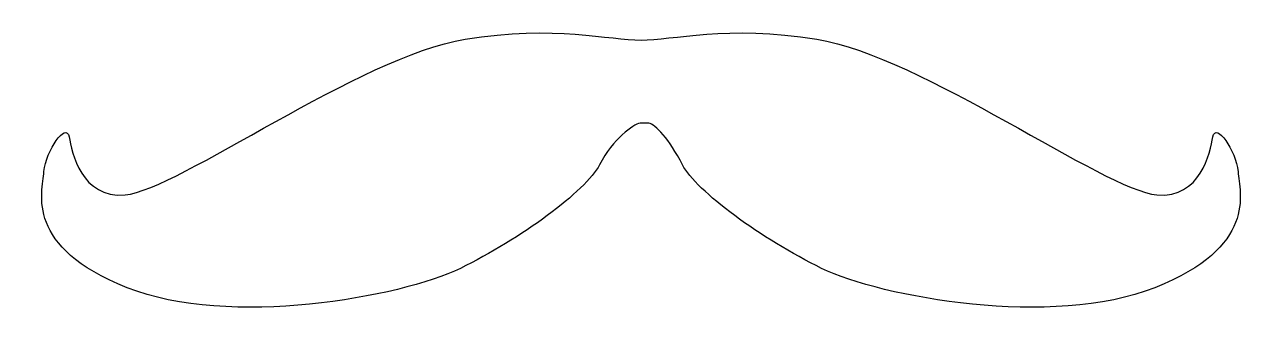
# Model space of a CAD drawing. Header units: centimetres. Extents: x -7.7 to 7.7, y -2 to 1.8.
import ezdxf

# ---------------------------------------------------------------- set-up
doc = ezdxf.new("R2010")
doc.units = ezdxf.units.CM
doc.header["$MEASUREMENT"] = 0
doc.layers.add('Camada 1', color=7, linetype='Continuous')

msp = doc.modelspace()

# ---------------------------------------------------------------- linework, layer by layer
at = {"layer": 'Camada 1'}
msp.add_open_spline([(0.09693, 0.58597), (0.1817, 0.57385), (0.35127, 0.39216), (0.52087, 0.06508), (0.52087, 0.06508), (0.69047, -0.262), (1.5142, -0.86766), (2.26522, -1.23109), (2.26522, -1.23109), (3.01629, -1.59447), (5.16037, -1.98211), (6.44439, -1.47334), (6.44439, -1.47334), (7.72841, -0.96457), (7.51037, -0.28623), (7.48613, -0.01972), (7.48613, -0.01972), (7.46192, 0.24677), (7.20752, 0.6102), (7.1712, 0.41637), (7.1712, 0.41637), (7.13485, 0.22254), (7.01629, -0.36023), (6.4686, -0.31044), (6.4686, -0.31044), (5.80235, -0.24988), (3.5204, 1.42761), (2.20465, 1.63983), (2.20465, 1.63983), (1.07811, 1.82155), (0.38762, 1.62771), (0.00001, 1.62771), (0.00001, 1.62771), (-0.3876, 1.62771), (-1.07808, 1.82158), (-2.20465, 1.63986), (-2.20465, 1.63986), (-3.5204, 1.42764), (-5.80235, -0.24985), (-6.4686, -0.31041), (-6.4686, -0.31041), (-7.01626, -0.3602), (-7.13485, 0.22257), (-7.17117, 0.4164), (-7.17117, 0.4164), (-7.20749, 0.61023), (-7.46193, 0.2468), (-7.48613, -0.01969), (-7.48613, -0.01969), (-7.51037, -0.2862), (-7.72841, -0.96454), (-6.44436, -1.47331), (-6.44436, -1.47331), (-5.16031, -1.98208), (-3.01623, -1.59444), (-2.26519, -1.23106), (-2.26519, -1.23106), (-1.51414, -0.86765), (-0.69042, -0.26197), (-0.52084, 0.06511), (-0.52084, 0.06511), (-0.35124, 0.39216), (-0.09687, 0.57388), (-0.01207, 0.586), (-0.01207, 0.586), (-0.01207, 0.586), (0.09693, 0.586), (0.09693, 0.586), (0.09693, 0.586), (0.09693, 0.586), (0.09693, 0.58597), (0.09693, 0.58597)], degree=3, knots=[0, 0, 0, 0, 0.05263158, 0.05263158, 0.05263158, 0.05263158, 0.10526316, 0.10526316, 0.10526316, 0.10526316, 0.15789474, 0.15789474, 0.15789474, 0.15789474, 0.21052632, 0.21052632, 0.21052632, 0.21052632, 0.26315789, 0.26315789, 0.26315789, 0.26315789, 0.31578947, 0.31578947, 0.31578947, 0.31578947, 0.36842105, 0.36842105, 0.36842105, 0.36842105, 0.42105263, 0.42105263, 0.42105263, 0.42105263, 0.47368421, 0.47368421, 0.47368421, 0.47368421, 0.52631579, 0.52631579, 0.52631579, 0.52631579, 0.57894737, 0.57894737, 0.57894737, 0.57894737, 0.63157895, 0.63157895, 0.63157895, 0.63157895, 0.68421053, 0.68421053, 0.68421053, 0.68421053, 0.73684211, 0.73684211, 0.73684211, 0.73684211, 0.78947368, 0.78947368, 0.78947368, 0.78947368, 0.84210526, 0.84210526, 0.84210526, 0.84210526, 0.89473684, 0.89473684, 0.89473684, 0.89473684, 1, 1, 1, 1], dxfattribs=at)

doc.saveas('drawing.dxf')
